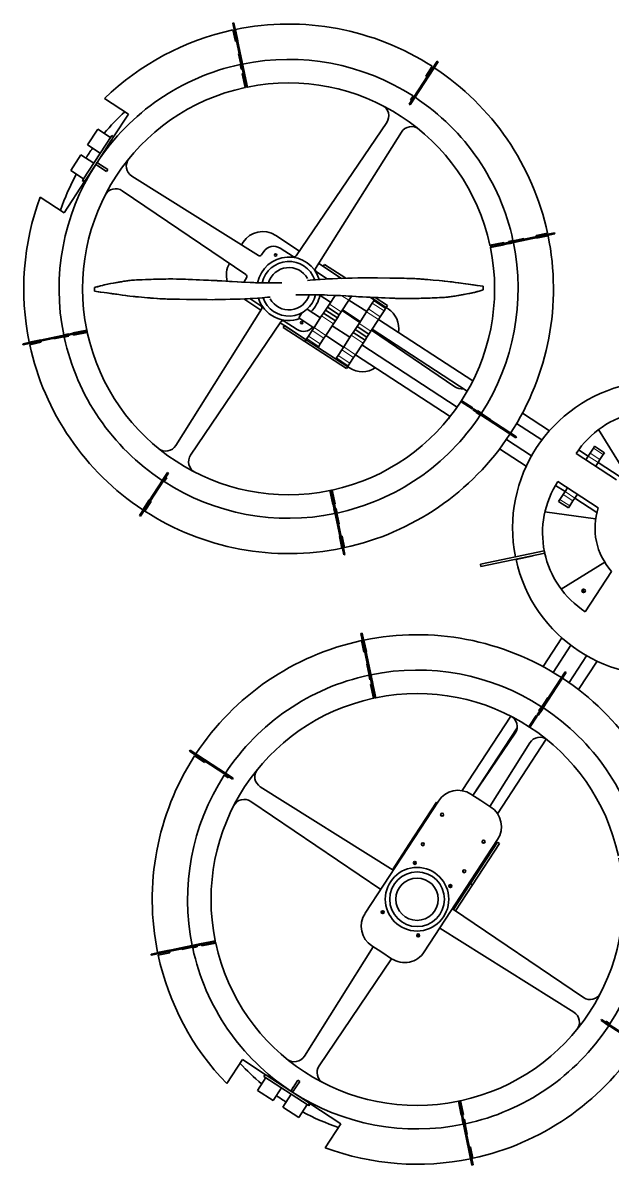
# Model space of a CAD drawing. Extents: x 174 to 1253, y 168 to 1727.
# Drawn here: x 174 to 674, y 182 to 1153 of the extents above; entities that cross this region are included whole.
import ezdxf

# ---------------------------------------------------------------- set-up
doc = ezdxf.new("R2010")
doc.units = 0

msp = doc.modelspace()

# ---------------------------------------------------------------- linework, layer by layer
at = {"color": 7, "lineweight": 35, "ltscale": 0.025}
for p, q in [((352.94, 1153.01), (351.97, 1152.8)), ((526.41, 1119.82), (525.57, 1120.37)), ((361.64, 1109.26), (360.66, 1109.06)), ((361.92, 1110.34), (360.94, 1110.14)), ((363.9, 1098.5), (362.92, 1098.29)), ((503.76, 1086.94), (502.93, 1087.49)), ((625.6, 973.69), (625.4, 974.67)), ((581.86, 965), (581.65, 965.98)), ((482.37, 911.05), (481.83, 910.21)), ((217.38, 889.04), (216.4, 888.83)), ((228.14, 891.3), (228.35, 890.33)), ((414.9, 884.62), (414.36, 883.79)), ((173.63, 880.35), (173.84, 879.37)), ((424.95, 878.07), (424.41, 877.23)), ((440.08, 868.2), (439.54, 867.36)), ((450.13, 861.64), (449.59, 860.8)), ((546.12, 831.03), (546.67, 831.86)), ((555.34, 825.02), (555.88, 825.85)), ((296.65, 770.74), (297.48, 770.19)), ((435.33, 755.55), (436.31, 755.75)), ((437.32, 743.7), (438.29, 743.91)), ((437.6, 744.78), (438.58, 744.99)), ((272.82, 734.22), (273.66, 733.68)), ((446.29, 701.04), (447.27, 701.24)), ((461.85, 634.21), (460.87, 634)), ((470.54, 590.46), (469.56, 590.25)), ((472.8, 579.7), (471.82, 579.49)), ((611.49, 564.5), (610.65, 565.05)), ((604.51, 554.73), (603.68, 555.27)), ((315.72, 535.01), (315.17, 534.18)), ((325.2, 370.52), (325.4, 369.54)), ((326.28, 370.24), (326.48, 369.26)), ((664.8, 305.25), (665.35, 306.08)), ((546.22, 224.9), (547.2, 225.1)), ((546.5, 225.98), (547.48, 226.18)), ((546.5, 225.98), (546.71, 225)), ((555.19, 182.23), (556.17, 182.44))]:
    msp.add_line(p, q, dxfattribs=at)
at = {"color": 7, "lineweight": 35}
for p, q in [((360.94, 1110.14), (351.97, 1152.8)), ((361.92, 1110.34), (352.94, 1153.01)), ((501.75, 1083.85), (525.57, 1120.37)), ((502.59, 1083.31), (526.41, 1119.82)), ((242.99, 1088.72), (263.41, 1075.4)), ((250.77, 1056.04), (263.41, 1075.4)), ((405.9, 954.93), (482.73, 1068.31)), ((422.37, 944.19), (495.19, 1060.18)), ((249.1, 1057.13), (224.52, 1019.46)), ((250.77, 1056.04), (236.63, 1034.36)), ((373.72, 955.26), (266.2, 1022.77)), ((226.02, 1018.1), (208.76, 991.65)), ((363.17, 939.09), (258.07, 1010.3)), ((188.35, 1004.97), (208.76, 991.65)), ((408.73, 959.1), (388.42, 972.35)), ((582.73, 965.7), (625.4, 974.67)), ((582.94, 964.72), (625.6, 973.69)), ((444.39, 935.83), (425.05, 948.45)), ((447.88, 935.94), (429.86, 947.7)), ((376.43, 909.76), (303.61, 793.77)), ((392.9, 899.02), (316.08, 785.64)), ((414.41, 883.75), (392.32, 898.16)), ((413.32, 882.08), (394.89, 894.1)), ((414.41, 883.75), (395.99, 895.77)), ((555.93, 848.73), (475.82, 901)), ((216.29, 889.32), (173.63, 880.35)), ((216.5, 888.34), (173.84, 879.37)), ((449.59, 860.8), (414.41, 883.75)), ((469.77, 891.74), (540.74, 843.65)), ((551.19, 839.89), (470.35, 892.63)), ((448.5, 859.13), (413.32, 882.08)), ((542.6, 826.39), (461.61, 879.23)), ((536.61, 818.35), (456.14, 870.85)), ((555.9, 824.05), (592.42, 800.23)), ((556.45, 824.89), (592.96, 801.07)), ((620.95, 806.31), (598.02, 821.27)), ((614.61, 798.51), (593.12, 812.53)), ((662.69, 807.29), (685.67, 770.35)), ((605.87, 785.11), (584.5, 799.05)), ((601.28, 776.16), (578.62, 790.94)), ((677.92, 764.53), (643.59, 786.93)), ((681.02, 767.12), (662.3, 779.34)), ((296.65, 770.74), (272.82, 734.22)), ((297.48, 770.19), (273.66, 733.68)), ((662.47, 740.85), (628.14, 763.24)), ((661.35, 736.97), (642.63, 749.19)), ((437.32, 743.7), (446.29, 701.04)), ((438.29, 743.91), (447.27, 701.24)), ((617.2, 737.56), (660.26, 731.42)), ((616.59, 704.31), (562.36, 693.02)), ((617, 702.35), (562.77, 691.06)), ((631.07, 671.63), (668.01, 694.6)), ((673.83, 686.86), (651.43, 652.53)), ((469.84, 591.34), (460.87, 634)), ((470.82, 591.54), (461.85, 634.21)), ((631.48, 630.39), (615.53, 605.95)), ((639.25, 624), (624.24, 600.99)), ((652.59, 615.18), (637.66, 592.28)), ((661.51, 610.54), (645.73, 586.36)), ((610.65, 565.05), (634.47, 601.56)), ((611.49, 564.5), (635.31, 601.02)), ((588.09, 563.89), (546.73, 500.5)), ((593.56, 553.98), (556.02, 496.43)), ((556.03, 496.42), (591.89, 549.34)), ((618.27, 544.27), (576.88, 480.83)), ((351.69, 510.35), (315.17, 534.18)), ((352.23, 511.19), (315.72, 535.01)), ((570.37, 487.07), (604.35, 541.21)), ((488.29, 432.89), (375.36, 503.79)), ((477.62, 416.53), (367.23, 491.33)), ((526.66, 491.7), (464.38, 396.24)), ((502.03, 455.49), (524.98, 490.67)), ((576.91, 458.92), (514.63, 363.45)), ((553.95, 421.62), (576.9, 456.79)), ((502.03, 455.49), (487.57, 433.34)), ((555.63, 420.52), (578.58, 455.7)), ((553.95, 421.62), (539.51, 399.48)), ((555.63, 420.52), (541.16, 398.36)), ((538.56, 400.12), (649.9, 324.68)), ((527.86, 383.73), (641.77, 312.21)), ((325.2, 370.52), (282.53, 361.55)), ((325.4, 369.54), (282.74, 360.57)), ((471.22, 367.9), (412.77, 274.8)), ((486.9, 357.67), (425.24, 266.67)), ((664.8, 305.25), (701.32, 281.42)), ((665.35, 306.08), (701.86, 282.26)), ((346.82, 251.59), (360.14, 272.01)), ((379.5, 259.37), (360.14, 272.01)), ((378.41, 257.7), (416.08, 233.12)), ((379.5, 259.37), (401.18, 245.23)), ((417.44, 234.62), (443.89, 217.37)), ((546.22, 224.9), (555.19, 182.23)), ((547.2, 225.1), (556.17, 182.44)), ((430.57, 196.95), (443.89, 217.37))]:
    msp.add_line(p, q, dxfattribs=at)
at = {"color": 7, "lineweight": 35, "ltscale": 0.250001}
for p, q in [((352.11, 1146.95), (354.17, 1137.16)), ((179.02, 881.64), (188.8, 883.7)), ((659.39, 793.17), (667.76, 787.71)), ((277.3, 737.99), (282.76, 746.37)), ((444.74, 706.59), (442.68, 716.38)), ((461.27, 627.98), (463.33, 618.19))]:
    msp.add_line(p, q, dxfattribs=at)
at = {"color": 7, "lineweight": 35, "ltscale": 0.249976}
msp.add_line((354.25, 1147.4), (356.3, 1137.61), dxfattribs=at)
at = {"color": 7, "lineweight": 35, "ltscale": 0.026618}
msp.add_line((354.17, 1137.16), (355.21, 1137.38), dxfattribs=at)
at = {"color": 7, "lineweight": 35, "ltscale": 0.002995}
for p, q in [((356.19, 1137.59), (356.3, 1137.61)), ((297.95, 364.79), (297.93, 364.91))]:
    msp.add_line(p, q, dxfattribs=at)
at = {"color": 7, "lineweight": 35, "ltscale": 0.012499}
for p, q in [((357.44, 1126.77), (356.95, 1126.67)), ((599.37, 969.2), (599.27, 969.69)), ((441.79, 727.27), (442.28, 727.37)), ((550.69, 208.47), (551.18, 208.57))]:
    msp.add_line(p, q, dxfattribs=at)
at = {"color": 7, "lineweight": 35, "ltscale": 0.328968}
msp.add_line((359.66, 1113.79), (356.95, 1126.67), dxfattribs=at)
at = {"color": 7, "lineweight": 35, "ltscale": 0.099999}
for p, q in [((358.28, 1117.59), (359.11, 1113.68)), ((235.54, 1032.69), (238.89, 1030.5)), ((590.02, 968.09), (586.1, 967.27))]:
    msp.add_line(p, q, dxfattribs=at)
at = {"color": 7, "lineweight": 35, "ltscale": 0.026617}
for p, q in [((360.15, 1113.9), (359.11, 1113.68)), ((298.38, 362.77), (298.16, 363.81)), ((321.64, 368.75), (321.86, 367.71))]:
    msp.add_line(p, q, dxfattribs=at)
at = {"color": 7, "lineweight": 35, "ltscale": 0.050001}
msp.add_line((359.93, 1109.76), (361.89, 1110.18), dxfattribs=at)
at = {"color": 7, "lineweight": 35, "ltscale": 0.3}
for p, q in [((362.4, 1098.02), (359.93, 1109.76)), ((364.36, 1098.43), (361.89, 1110.18)), ((570.44, 963.98), (582.19, 966.45)), ((570.86, 962.02), (582.6, 964.49)), ((227.95, 891.93), (216.2, 889.46)), ((228.36, 889.98), (216.61, 887.51)), ((465.98, 885.93), (455.93, 892.48)), ((434.44, 755.52), (436.91, 743.78)), ((436.4, 755.93), (438.87, 744.19)), ((471.56, 579.05), (469.09, 590.79)), ((473.52, 579.46), (471.05, 591.2)), ((509.25, 465.01), (502.69, 454.96)), ((337.11, 372.96), (325.37, 370.49)), ((337.52, 371), (325.78, 368.53)), ((543.61, 236.55), (546.08, 224.8)), ((545.56, 236.96), (548.03, 225.22))]:
    msp.add_line(p, q, dxfattribs=at)
at = {"color": 7, "lineweight": 35, "ltscale": 0.003967}
for p, q in [((360.12, 1114.05), (360.15, 1113.9)), ((438.14, 739.79), (438.11, 739.94)), ((321.49, 368.72), (321.64, 368.75))]:
    msp.add_line(p, q, dxfattribs=at)
at = {"color": 7, "lineweight": 35, "ltscale": 0.299947}
msp.add_line((362.89, 1098.13), (360.42, 1109.87), dxfattribs=at)
at = {"color": 7, "lineweight": 35, "ltscale": 0.021025}
for p, q in [((360.66, 1109.06), (360.48, 1109.88)), ((438.58, 744.99), (438.75, 744.16))]:
    msp.add_line(p, q, dxfattribs=at)
at = {"color": 7, "lineweight": 35, "ltscale": 0.274999}
for p, q in [((362.92, 1098.29), (360.66, 1109.06)), ((363.9, 1098.5), (361.64, 1109.26)), ((571.09, 962.74), (581.86, 965)), ((435.33, 755.55), (437.6, 744.78)), ((472.8, 579.7), (470.54, 590.46))]:
    msp.add_line(p, q, dxfattribs=at)
at = {"color": 7, "lineweight": 35, "ltscale": 0.021028}
msp.add_line((361.64, 1109.26), (361.46, 1110.09), dxfattribs=at)
at = {"color": 7, "lineweight": 35, "ltscale": 0.249978}
for p, q in [((521.35, 1116.06), (515.89, 1107.69)), ((319.48, 529.95), (327.85, 524.49)), ((288.14, 362.85), (297.93, 364.91))]:
    msp.add_line(p, q, dxfattribs=at)
at = {"color": 7, "lineweight": 35, "ltscale": 0.029612}
msp.add_line((516.88, 1107.04), (515.89, 1107.69), dxfattribs=at)
at = {"color": 7, "lineweight": 35, "ltscale": 0.00392}
for p, q in [((363.84, 1098.48), (363.87, 1098.33)), ((435.94, 755.67), (435.91, 755.83))]:
    msp.add_line(p, q, dxfattribs=at)
at = {"color": 7, "lineweight": 35, "ltscale": 0.100001}
for p, q in [((505.11, 1090.84), (502.93, 1087.49)), ((590.43, 966.14), (586.51, 965.31)), ((292.01, 764.21), (294.2, 767.56)), ((293.69, 763.12), (295.87, 766.47)), ((438.56, 735.95), (437.74, 739.86)), ((440.52, 736.36), (439.69, 740.27)), ((467.45, 598.62), (468.27, 594.7)), ((469.4, 599.03), (470.23, 595.12)), ((547.72, 216.98), (546.9, 220.89)), ((549.68, 217.39), (548.86, 221.3))]:
    msp.add_line(p, q, dxfattribs=at)
at = {"color": 7, "lineweight": 35, "ltscale": 0.025001}
for p, q in [((502.59, 1083.31), (501.75, 1083.85)), ((582.94, 964.72), (582.73, 965.7)), ((216.29, 889.32), (216.5, 888.34)), ((217.38, 889.04), (217.58, 888.06)), ((555.9, 824.05), (556.45, 824.89)), ((635.31, 601.02), (634.47, 601.56)), ((470.82, 591.54), (469.84, 591.34)), ((348.6, 512.37), (348.05, 511.53)), ((337.04, 372.5), (337.25, 371.52)), ((282.53, 361.55), (282.74, 360.57)), ((544.24, 236.74), (545.21, 236.95))]:
    msp.add_line(p, q, dxfattribs=at)
at = {"color": 7, "lineweight": 35, "ltscale": 0.007867}
msp.add_line((503.94, 1087.2), (503.76, 1086.94), dxfattribs=at)
at = {"color": 7, "lineweight": 35, "ltscale": 0.399891}
msp.add_line((237.21, 1062.7), (228.47, 1049.31), dxfattribs=at)
at = {"color": 7, "lineweight": 35, "ltscale": 0.325}
for p, q in [((248.1, 1055.6), (237.21, 1062.7)), ((239.36, 1042.2), (228.47, 1049.3)), ((233.9, 1033.84), (223.01, 1040.94)), ((225.16, 1020.44), (214.27, 1027.54)), ((379.94, 256.7), (372.84, 245.81)), ((393.34, 247.96), (386.24, 237.07)), ((401.7, 242.5), (394.6, 231.61))]:
    msp.add_line(p, q, dxfattribs=at)
at = {"color": 7, "lineweight": 35, "ltscale": 0.000109611}
msp.add_line((228.47, 1049.31), (228.47, 1049.3), dxfattribs=at)
at = {"color": 7, "lineweight": 35, "ltscale": 0.049999}
for p, q in [((250.77, 1056.04), (249.1, 1057.13)), ((394.89, 894.1), (395.99, 895.77)), ((413.32, 882.08), (414.41, 883.75)), ((666.67, 786.04), (667.76, 787.71)), ((553.95, 421.62), (555.63, 420.52))]:
    msp.add_line(p, q, dxfattribs=at)
at = {"color": 7, "lineweight": 35, "ltscale": 0.399888}
msp.add_line((223.01, 1040.94), (214.27, 1027.54), dxfattribs=at)
at = {"color": 7, "lineweight": 35, "ltscale": 0.427393}
msp.add_line((235.54, 1032.69), (226.2, 1018.37), dxfattribs=at)
at = {"color": 7, "lineweight": 35, "ltscale": 0.05}
for p, q in [((236.62, 1034.37), (235.52, 1032.7)), ((226.2, 1018.37), (224.52, 1019.46)), ((245.84, 1028.35), (244.75, 1026.68)), ((225.83, 1017.81), (224.16, 1018.91)), ((582.19, 966.45), (582.6, 964.49)), ((428.77, 946.02), (429.86, 947.7)), ((482.37, 911.05), (483.47, 912.73)), ((448.5, 859.13), (449.59, 860.8)), ((658.3, 791.5), (659.39, 793.17)), ((629.88, 747.95), (628.79, 746.27)), ((436.91, 743.78), (438.87, 744.19)), ((638.26, 742.48), (637.16, 740.81)), ((617, 702.35), (616.59, 704.31)), ((562.77, 691.06), (562.36, 693.02)), ((469.09, 590.79), (471.05, 591.2)), ((576.9, 456.79), (578.58, 455.7)), ((325.78, 368.53), (325.37, 370.49)), ((379.5, 259.37), (378.41, 257.7)), ((407.19, 254.45), (408.86, 253.35)), ((401.17, 245.22), (402.84, 244.13)), ((417.17, 234.8), (416.08, 233.12)), ((417.73, 234.44), (416.63, 232.76))]:
    msp.add_line(p, q, dxfattribs=at)
at = {"color": 7, "lineweight": 35, "ltscale": 0.275461}
for p, q in [((235.52, 1032.7), (244.75, 1026.68)), ((236.62, 1034.37), (245.84, 1028.35)), ((402.84, 244.13), (408.86, 253.35))]:
    msp.add_line(p, q, dxfattribs=at)
at = {"color": 7, "lineweight": 35, "ltscale": 0.06051}
msp.add_line((236.63, 1034.36), (238.66, 1033.04), dxfattribs=at)
at = {"color": 7, "lineweight": 35, "ltscale": 0.000112173}
msp.add_line((214.27, 1027.54), (214.27, 1027.54), dxfattribs=at)
at = {"color": 7, "lineweight": 35, "ltscale": 0.016654}
for p, q in [((224.16, 1018.91), (224.52, 1019.46)), ((225.83, 1017.81), (226.2, 1018.37)), ((416.63, 232.76), (416.08, 233.12)), ((417.73, 234.44), (417.17, 234.8))]:
    msp.add_line(p, q, dxfattribs=at)
at = {"color": 7, "lineweight": 35, "ltscale": 0.249999}
for p, q in [((619.37, 974.27), (609.59, 972.21)), ((628.79, 746.27), (637.16, 740.81)), ((486.95, 357.63), (478.58, 363.1)), ((553.9, 187.62), (551.84, 197.4))]:
    msp.add_line(p, q, dxfattribs=at)
at = {"color": 7, "lineweight": 35, "ltscale": 0.021097}
for p, q in [((609.59, 972.21), (609.76, 971.38)), ((586.28, 966.44), (586.1, 967.27)), ((212.7, 886.68), (212.53, 887.51)), ((216.44, 888.33), (216.61, 887.51)), ((469.1, 594.88), (468.27, 594.7)), ((548.86, 221.3), (548.03, 221.13))]:
    msp.add_line(p, q, dxfattribs=at)
at = {"color": 7, "lineweight": 35, "ltscale": 0.249977}
for p, q in [((619.82, 972.13), (610.04, 970.07)), ((179.47, 879.5), (189.25, 881.56)), ((275.47, 739.19), (280.93, 747.56)), ((446.87, 707.04), (444.82, 716.83)), ((556.04, 188.07), (553.98, 197.85))]:
    msp.add_line(p, q, dxfattribs=at)
at = {"color": 7, "lineweight": 35, "ltscale": 0.065999}
msp.add_line((360.74, 966.52), (359.3, 964.31), dxfattribs=at)
at = {"color": 7, "lineweight": 35, "ltscale": 0.329216}
for p, q in [((403.15, 954.38), (392.12, 961.57)), ((395.65, 899.57), (406.68, 892.38))]:
    msp.add_line(p, q, dxfattribs=at)
at = {"color": 7, "lineweight": 35, "ltscale": 0.009387}
for p, q in [((570.55, 963.49), (570.92, 963.57)), ((472.05, 579.15), (471.97, 579.52))]:
    msp.add_line(p, q, dxfattribs=at)
at = {"color": 7, "lineweight": 35, "ltscale": 0.299893}
msp.add_line((570.76, 962.51), (582.5, 964.98), dxfattribs=at)
at = {"color": 7, "lineweight": 35, "ltscale": 0.275001}
for p, q in [((570.89, 963.72), (581.65, 965.98)), ((471.82, 579.49), (469.56, 590.25)), ((337.04, 372.5), (326.28, 370.24)), ((544.24, 236.74), (546.5, 225.98))]:
    msp.add_line(p, q, dxfattribs=at)
at = {"color": 7, "lineweight": 35, "ltscale": 0.024998}
msp.add_line((571.09, 962.74), (570.89, 963.72), dxfattribs=at)
at = {"color": 7, "lineweight": 35, "ltscale": 0.015507}
for p, q in [((581.65, 965.98), (582.26, 966.11)), ((581.86, 965), (582.46, 965.13)), ((469.56, 590.25), (469.43, 590.86)), ((470.54, 590.46), (470.41, 591.07))]:
    msp.add_line(p, q, dxfattribs=at)
at = {"color": 7, "lineweight": 35, "ltscale": 0.334487}
msp.add_line((586.17, 966.93), (599.27, 969.69), dxfattribs=at)
at = {"color": 7, "lineweight": 35, "ltscale": 0.009485}
msp.add_line((586.85, 965.54), (586.48, 965.47), dxfattribs=at)
at = {"color": 7, "lineweight": 35, "ltscale": 0.003903}
for p, q in [((586.51, 965.31), (586.48, 965.47)), ((188.8, 883.7), (188.83, 883.55)), ((212.32, 888.49), (212.29, 888.64)), ((216.2, 889.46), (216.23, 889.31)), ((546.08, 224.8), (546.23, 224.84)), ((547.05, 220.92), (546.9, 220.89))]:
    msp.add_line(p, q, dxfattribs=at)
at = {"color": 7, "lineweight": 35, "ltscale": 0.008515}
msp.add_line((609.97, 970.41), (610.04, 970.07), dxfattribs=at)
at = {"color": 7, "lineweight": 35, "ltscale": 0.08358}
for p, q in [((376.46, 955.86), (378.28, 958.66)), ((363.72, 936.34), (361.89, 933.54))]:
    msp.add_line(p, q, dxfattribs=at)
at = {"color": 7, "lineweight": 35, "ltscale": 0.278058}
msp.add_line((422.97, 941.45), (432.29, 935.37), dxfattribs=at)
at = {"color": 7, "lineweight": 35, "ltscale": 0.077678}
msp.add_line((234.52, 928.05), (234.52, 924.94), dxfattribs=at)
msp.add_line((234.52, 928.05), (234.52, 924.94), dxfattribs=at)
at = {"color": 7, "lineweight": 35, "ltscale": 0.077676}
msp.add_line((564.72, 925.99), (564.72, 929.1), dxfattribs=at)
msp.add_line((564.72, 925.99), (564.72, 929.1), dxfattribs=at)
at = {"color": 7, "lineweight": 35, "ltscale": 0.436063}
msp.add_line((375.88, 908.89), (361.27, 918.42), dxfattribs=at)
at = {"color": 7, "lineweight": 35, "ltscale": 0.280925}
msp.add_line((375.83, 912.5), (366.42, 918.64), dxfattribs=at)
at = {"color": 7, "lineweight": 35, "ltscale": 0.287989}
msp.add_line((435.12, 915.61), (425.47, 921.91), dxfattribs=at)
at = {"color": 7, "lineweight": 35, "ltscale": 0.07444}
for p, q in [((434.03, 913.94), (432.4, 911.44)), ((444.08, 907.38), (442.45, 904.89)), ((439.15, 899.82), (437.52, 897.33)), ((459.21, 897.51), (457.58, 895.01)), ((454.28, 889.95), (452.65, 887.46)), ((464.33, 883.39), (462.7, 880.9))]:
    msp.add_line(p, q, dxfattribs=at)
at = {"color": 7, "lineweight": 35, "ltscale": 0.22231}
msp.add_line((434.03, 913.94), (438.89, 921.39), dxfattribs=at)
at = {"color": 7, "lineweight": 13, "ltscale": 0.3}
for p, q in [((444.08, 907.38), (434.03, 913.94)), ((480.51, 908.19), (470.46, 914.75)), ((426.27, 880.09), (416.22, 886.64)), ((462.7, 880.9), (452.65, 887.46)), ((456.25, 871.01), (446.2, 877.56)), ((450.13, 861.64), (440.08, 868.2)), ((451.45, 863.66), (441.4, 870.22))]:
    msp.add_line(p, q, dxfattribs=at)
at = {"color": 7, "lineweight": 35, "ltscale": 0.295317}
for p, q in [((444.08, 907.38), (450.53, 917.27)), ((459.21, 897.51), (465.66, 907.4)), ((469.26, 890.95), (475.71, 900.84)), ((452.65, 887.46), (446.2, 877.56))]:
    msp.add_line(p, q, dxfattribs=at)
at = {"color": 7, "lineweight": 13, "ltscale": 0.175735}
msp.add_line((450.53, 917.27), (444.64, 921.11), dxfattribs=at)
at = {"color": 7, "lineweight": 13, "ltscale": 0.048022}
msp.add_line((452.13, 919.72), (450.52, 920.77), dxfattribs=at)
at = {"color": 7, "lineweight": 35, "ltscale": 0.073125}
for p, q in [((452.13, 919.72), (450.53, 917.27)), ((467.26, 909.85), (465.66, 907.4)), ((477.31, 903.29), (475.71, 900.84)), ((446.2, 877.56), (444.6, 875.12))]:
    msp.add_line(p, q, dxfattribs=at)
at = {"color": 7, "lineweight": 35, "ltscale": 0.451678}
for p, q in [((465.77, 907.56), (450.63, 917.43)), ((460.3, 899.18), (445.17, 909.06)), ((451.56, 885.78), (436.43, 895.66)), ((446.09, 877.41), (430.96, 887.28))]:
    msp.add_line(p, q, dxfattribs=at)
at = {"color": 7, "lineweight": 35, "ltscale": 0.027086}
msp.add_line((452.72, 920.63), (452.13, 919.72), dxfattribs=at)
at = {"color": 7, "lineweight": 35, "ltscale": 0.146248}
for p, q in [((470.46, 914.75), (467.26, 909.85)), ((444.6, 875.12), (441.4, 870.22))]:
    msp.add_line(p, q, dxfattribs=at)
at = {"color": 7, "lineweight": 35, "ltscale": 0.096023}
msp.add_line((472.32, 917.61), (469.11, 919.71), dxfattribs=at)
at = {"color": 7, "lineweight": 35, "ltscale": 0.396028}
msp.add_line((482.37, 911.05), (469.11, 919.71), dxfattribs=at)
at = {"color": 7, "lineweight": 35, "ltscale": 0.060307}
msp.add_line((471.78, 916.77), (470.46, 914.75), dxfattribs=at)
at = {"color": 7, "lineweight": 35, "ltscale": 0.024999}
for p, q in [((472.32, 917.61), (471.78, 916.77)), ((592.42, 800.23), (592.96, 801.07)), ((610.52, 563.94), (609.69, 564.49)), ((352.23, 511.19), (351.69, 510.35))]:
    msp.add_line(p, q, dxfattribs=at)
at = {"color": 7, "lineweight": 13, "ltscale": 0.300001}
for p, q in [((481.83, 910.21), (471.78, 916.77)), ((424.95, 878.07), (414.9, 884.62)), ((454.65, 868.56), (444.6, 875.12))]:
    msp.add_line(p, q, dxfattribs=at)
at = {"color": 7, "lineweight": 35, "ltscale": 0.299999}
for p, q in [((482.37, 911.05), (472.32, 917.61)), ((442.45, 904.89), (432.4, 911.44)), ((464.33, 883.39), (454.28, 889.95)), ((525.68, 490.19), (519.12, 480.14))]:
    msp.add_line(p, q, dxfattribs=at)
at = {"color": 7, "lineweight": 35, "ltscale": 0.312286}
msp.add_line((483.47, 912.73), (473, 919.55), dxfattribs=at)
at = {"color": 7, "lineweight": 35, "ltscale": 0.133006}
msp.add_line((410.92, 906.71), (408.02, 902.25), dxfattribs=at)
at = {"color": 7, "lineweight": 35, "ltscale": 0.338709}
msp.add_line((426.38, 902.21), (415.03, 909.62), dxfattribs=at)
at = {"color": 7, "lineweight": 35, "ltscale": 0.295318}
for p, q in [((427.47, 903.89), (421.02, 893.99)), ((437.52, 897.33), (431.07, 887.44))]:
    msp.add_line(p, q, dxfattribs=at)
at = {"color": 7, "lineweight": 35, "ltscale": 0.074441}
for p, q in [((429.1, 906.38), (427.47, 903.89)), ((469.26, 890.95), (467.63, 888.46))]:
    msp.add_line(p, q, dxfattribs=at)
at = {"color": 7, "lineweight": 13, "ltscale": 0.299999}
for p, q in [((437.52, 897.33), (427.47, 903.89)), ((475.71, 900.84), (465.66, 907.4)), ((477.31, 903.29), (467.26, 909.85)), ((431.07, 887.44), (421.02, 893.99)), ((469.26, 890.95), (459.21, 897.51)), ((429.47, 884.99), (419.42, 891.54))]:
    msp.add_line(p, q, dxfattribs=at)
at = {"color": 7, "lineweight": 35, "ltscale": 0.075564}
for p, q in [((430.75, 908.91), (429.1, 906.38)), ((442.45, 904.89), (440.8, 902.36)), ((440.8, 902.36), (439.15, 899.82)), ((457.58, 895.01), (455.93, 892.48)), ((455.93, 892.48), (454.28, 889.95)), ((465.98, 885.93), (464.33, 883.39))]:
    msp.add_line(p, q, dxfattribs=at)
at = {"color": 7, "lineweight": 35, "ltscale": 0.300001}
for p, q in [((439.15, 899.82), (429.1, 906.38)), ((440.8, 902.36), (430.75, 908.91)), ((467.63, 888.46), (457.58, 895.01))]:
    msp.add_line(p, q, dxfattribs=at)
at = {"color": 7, "lineweight": 35, "ltscale": 0.075563}
msp.add_line((432.4, 911.44), (430.75, 908.91), dxfattribs=at)
at = {"color": 7, "lineweight": 35, "ltscale": 0.451747}
msp.add_line((444.88, 908.61), (459.84, 898.47), dxfattribs=at)
at = {"color": 7, "lineweight": 35, "ltscale": 0.146249}
for p, q in [((480.51, 908.19), (477.31, 903.29)), ((419.42, 891.54), (416.22, 886.64)), ((454.65, 868.56), (451.45, 863.66))]:
    msp.add_line(p, q, dxfattribs=at)
at = {"color": 7, "lineweight": 35, "ltscale": 0.060306}
for p, q in [((481.83, 910.21), (480.51, 908.19)), ((414.9, 884.62), (416.22, 886.64)), ((440.08, 868.2), (441.4, 870.22)), ((450.13, 861.64), (451.45, 863.66))]:
    msp.add_line(p, q, dxfattribs=at)
at = {"color": 7, "lineweight": 35, "ltscale": 0.045207}
msp.add_line((483.89, 910.06), (482.37, 911.05), dxfattribs=at)
at = {"color": 7, "lineweight": 35, "ltscale": 0.38495}
msp.add_line((420.91, 893.84), (408.02, 902.25), dxfattribs=at)
at = {"color": 7, "lineweight": 35, "ltscale": 0.073124}
for p, q in [((421.02, 893.99), (419.42, 891.54)), ((431.07, 887.44), (429.47, 884.99)), ((456.25, 871.01), (454.65, 868.56))]:
    msp.add_line(p, q, dxfattribs=at)
at = {"color": 7, "lineweight": 35, "ltscale": 0.012501}
for p, q in [((199.86, 884.85), (199.97, 884.36)), ((466.34, 607.97), (465.85, 607.87))]:
    msp.add_line(p, q, dxfattribs=at)
at = {"color": 7, "lineweight": 35, "ltscale": 0.323449}
msp.add_line((212.63, 887.02), (199.97, 884.36), dxfattribs=at)
at = {"color": 7, "lineweight": 35, "ltscale": 0.1}
for p, q in [((208.37, 887.82), (212.29, 888.64)), ((208.78, 885.86), (212.7, 886.68)), ((562.17, 819.59), (558.82, 821.78)), ((563.26, 821.26), (559.91, 823.45)), ((614.28, 571.86), (612.09, 568.51)), ((615.95, 570.77), (613.76, 567.42)), ((344.7, 513.71), (348.05, 511.53)), ((317.95, 366.89), (321.86, 367.71)), ((671.33, 300.62), (667.98, 302.8)), ((672.42, 302.29), (669.07, 304.48)), ((401.18, 245.24), (403.36, 248.59))]:
    msp.add_line(p, q, dxfattribs=at)
at = {"color": 7, "lineweight": 35, "ltscale": 0.001545}
for p, q in [((216.23, 889.31), (216.29, 889.32)), ((546.23, 224.84), (546.22, 224.9))]:
    msp.add_line(p, q, dxfattribs=at)
at = {"color": 7, "lineweight": 35, "ltscale": 0.298347}
msp.add_line((228.04, 891.44), (216.37, 888.99), dxfattribs=at)
at = {"color": 7, "lineweight": 35, "ltscale": 0.001544}
msp.add_line((216.44, 888.33), (216.5, 888.34), dxfattribs=at)
at = {"color": 7, "lineweight": 35, "ltscale": 0.026545}
msp.add_line((217.58, 888.06), (216.54, 887.84), dxfattribs=at)
at = {"color": 7, "lineweight": 35, "ltscale": 0.275}
for p, q in [((228.14, 891.3), (217.38, 889.04)), ((228.35, 890.33), (217.58, 888.06)), ((546.12, 831.03), (555.34, 825.02)), ((546.67, 831.86), (555.88, 825.85)), ((436.31, 755.75), (438.58, 744.99)), ((604.51, 554.73), (610.52, 563.94)), ((337.25, 371.52), (326.48, 369.26)), ((545.21, 236.95), (547.48, 226.18))]:
    msp.add_line(p, q, dxfattribs=at)
at = {"color": 7, "lineweight": 35, "ltscale": 0.001678}
msp.add_line((414.41, 883.75), (414.36, 883.79), dxfattribs=at)
at = {"color": 7, "lineweight": 35, "ltscale": 0.14625}
msp.add_line((429.47, 884.99), (426.27, 880.09), dxfattribs=at)
at = {"color": 7, "lineweight": 35, "ltscale": 0.075562}
msp.add_line((467.63, 888.46), (465.98, 885.93), dxfattribs=at)
at = {"color": 7, "lineweight": 35, "ltscale": 0.025711}
msp.add_line((189.04, 882.57), (189.25, 881.56), dxfattribs=at)
at = {"color": 7, "lineweight": 35, "ltscale": 0.060305}
msp.add_line((424.95, 878.07), (426.27, 880.09), dxfattribs=at)
at = {"color": 7, "lineweight": 35, "ltscale": 0.295319}
msp.add_line((462.7, 880.9), (456.25, 871.01), dxfattribs=at)
at = {"color": 7, "lineweight": 35, "ltscale": 0.036079}
msp.add_line((488.62, 880.71), (487.83, 879.5), dxfattribs=at)
at = {"color": 7, "lineweight": 35, "ltscale": 0.045206}
msp.add_line((451.1, 859.81), (449.59, 860.8), dxfattribs=at)
at = {"color": 7, "lineweight": 35, "ltscale": 0.007805}
for p, q in [((558.82, 821.78), (558.99, 822.04)), ((294.46, 767.39), (294.2, 767.56)), ((668.15, 303.06), (667.98, 302.8))]:
    msp.add_line(p, q, dxfattribs=at)
at = {"color": 7, "lineweight": 35, "ltscale": 0.007869}
for p, q in [((559.25, 821.86), (558.99, 822.04)), ((612.84, 568.4), (612.67, 568.14)), ((348.34, 512.54), (348.6, 512.37))]:
    msp.add_line(p, q, dxfattribs=at)
at = {"color": 7, "lineweight": 35, "ltscale": 0.017196}
for p, q in [((559.53, 822.87), (559.91, 823.45)), ((669.07, 304.48), (668.7, 303.9))]:
    msp.add_line(p, q, dxfattribs=at)
at = {"color": 7, "lineweight": 35, "ltscale": 0.33287}
msp.add_line((559.81, 823.29), (570.96, 816.02), dxfattribs=at)
at = {"color": 7, "lineweight": 35, "ltscale": 0.0125}
for p, q in [((570.69, 815.6), (570.96, 816.02)), ((619.94, 579.29), (619.52, 579.56)), ((308.77, 366.04), (308.87, 365.55))]:
    msp.add_line(p, q, dxfattribs=at)
at = {"color": 7, "lineweight": 35, "ltscale": 0.243101}
msp.add_line((653.92, 784.8), (645.78, 790.11), dxfattribs=at)
at = {"color": 7, "lineweight": 35, "ltscale": 0.075}
for p, q in [((653.92, 784.8), (655.56, 787.31)), ((632.61, 752.14), (634.25, 754.65)), ((640.99, 746.67), (642.63, 749.19))]:
    msp.add_line(p, q, dxfattribs=at)
at = {"color": 7, "lineweight": 35, "ltscale": 0.124999}
for p, q in [((655.56, 787.31), (658.3, 791.5)), ((629.88, 747.95), (632.61, 752.14)), ((638.26, 742.48), (640.99, 746.67))]:
    msp.add_line(p, q, dxfattribs=at)
at = {"color": 7, "lineweight": 13, "ltscale": 0.25}
for p, q in [((655.56, 787.31), (663.94, 781.85)), ((658.3, 791.5), (666.67, 786.04))]:
    msp.add_line(p, q, dxfattribs=at)
at = {"color": 7, "lineweight": 35, "ltscale": 0.096444}
for p, q in [((651.82, 781.57), (653.92, 784.8)), ((660.19, 776.1), (662.3, 779.34))]:
    msp.add_line(p, q, dxfattribs=at)
at = {"color": 7, "lineweight": 13, "ltscale": 0.249999}
for p, q in [((653.92, 784.8), (662.3, 779.34)), ((629.88, 747.95), (638.26, 742.48)), ((632.61, 752.14), (640.99, 746.67))]:
    msp.add_line(p, q, dxfattribs=at)
at = {"color": 7, "lineweight": 35, "ltscale": 0.074999}
msp.add_line((662.3, 779.34), (663.94, 781.85), dxfattribs=at)
at = {"color": 7, "lineweight": 35, "ltscale": 0.125002}
msp.add_line((663.94, 781.85), (666.67, 786.04), dxfattribs=at)
at = {"color": 7, "lineweight": 35, "ltscale": 0.017195}
for p, q in [((295.87, 766.47), (295.3, 766.84)), ((282.76, 746.37), (282.18, 746.74)), ((612.67, 568.14), (612.09, 568.51))]:
    msp.add_line(p, q, dxfattribs=at)
at = {"color": 7, "lineweight": 35, "ltscale": 0.243103}
msp.add_line((634.25, 754.65), (626.11, 759.96), dxfattribs=at)
at = {"color": 7, "lineweight": 35, "ltscale": 0.096449}
msp.add_line((636.36, 757.88), (634.25, 754.65), dxfattribs=at)
at = {"color": 7, "lineweight": 35, "ltscale": 0.012417}
msp.add_line((281.35, 747.29), (280.93, 747.56), dxfattribs=at)
at = {"color": 7, "lineweight": 35, "ltscale": 0.299946}
for p, q in [((434.93, 755.62), (437.4, 743.88)), ((337.41, 371.49), (325.67, 369.02))]:
    msp.add_line(p, q, dxfattribs=at)
at = {"color": 7, "lineweight": 13, "ltscale": 0.250001}
msp.add_line((634.25, 754.65), (642.63, 749.19), dxfattribs=at)
at = {"color": 7, "lineweight": 35, "ltscale": 0.09645}
msp.add_line((644.74, 752.42), (642.63, 749.19), dxfattribs=at)
at = {"color": 7, "lineweight": 35, "ltscale": 0.021027}
msp.add_line((437.6, 744.78), (437.77, 743.96), dxfattribs=at)
at = {"color": 7, "lineweight": 35, "ltscale": 0.009422}
for p, q in [((438.11, 739.94), (437.74, 739.86)), ((442.68, 716.38), (443.05, 716.45))]:
    msp.add_line(p, q, dxfattribs=at)
at = {"color": 7, "lineweight": 35, "ltscale": 0.015579}
msp.add_line((439.69, 740.27), (439.08, 740.15), dxfattribs=at)
at = {"color": 7, "lineweight": 35, "ltscale": 0.328965}
msp.add_line((439.57, 740.25), (442.28, 727.37), dxfattribs=at)
at = {"color": 7, "lineweight": 35, "ltscale": 0.020191}
msp.add_line((444.02, 716.66), (444.82, 716.83), dxfattribs=at)
at = {"color": 7, "lineweight": 35, "ltscale": 0.375}
msp.add_line((592.6, 696.94), (607.28, 700.03), dxfattribs=at)
at = {"color": 7, "lineweight": 35, "ltscale": 0.007335}
msp.add_line((607.28, 700.03), (607.22, 700.32), dxfattribs=at)
at = {"color": 7, "lineweight": 35, "ltscale": 0.249979}
msp.add_line((463.41, 628.43), (465.47, 618.64), dxfattribs=at)
at = {"color": 7, "lineweight": 35, "ltscale": 0.021098}
for p, q in [((463.33, 618.19), (464.16, 618.36)), ((547.21, 225.04), (548.03, 225.22))]:
    msp.add_line(p, q, dxfattribs=at)
at = {"color": 7, "lineweight": 35, "ltscale": 0.008513}
msp.add_line((465.13, 618.57), (465.47, 618.64), dxfattribs=at)
at = {"color": 7, "lineweight": 35, "ltscale": 0.334485}
msp.add_line((468.61, 594.78), (465.85, 607.87), dxfattribs=at)
at = {"color": 7, "lineweight": 35, "ltscale": 0.009486}
msp.add_line((469.02, 595.25), (469.1, 594.88), dxfattribs=at)
at = {"color": 7, "lineweight": 35, "ltscale": 0.003902}
msp.add_line((470.23, 595.12), (470.07, 595.08), dxfattribs=at)
at = {"color": 7, "lineweight": 35, "ltscale": 0.299894}
msp.add_line((473.03, 579.36), (470.56, 591.1), dxfattribs=at)
at = {"color": 7, "lineweight": 35, "ltscale": 0.332869}
msp.add_line((612.25, 568.41), (619.52, 579.56), dxfattribs=at)
at = {"color": 7, "lineweight": 35, "ltscale": 0.275002}
msp.add_line((603.68, 555.27), (609.69, 564.49), dxfattribs=at)
at = {"color": 7, "lineweight": 35, "ltscale": 0.007803}
msp.add_line((613.76, 567.42), (613.5, 567.59), dxfattribs=at)
at = {"color": 7, "lineweight": 35, "ltscale": 0.029613}
msp.add_line((328.5, 525.48), (327.85, 524.49), dxfattribs=at)
at = {"color": 7, "lineweight": 35, "ltscale": 0.25}
for p, q in [((554.34, 497.52), (562.72, 492.06)), ((571.09, 486.6), (562.72, 492.06)), ((288.59, 360.71), (298.38, 362.77)), ((470.2, 368.56), (478.58, 363.1))]:
    msp.add_line(p, q, dxfattribs=at)
at = {"color": 7, "lineweight": 35, "ltscale": 0.021232}
for p, q in [((524.98, 490.67), (525.69, 490.21)), ((502.03, 455.49), (502.74, 455.03))]:
    msp.add_line(p, q, dxfattribs=at)
at = {"color": 7, "lineweight": 35, "ltscale": 0.021026}
for p, q in [((326.28, 370.24), (325.45, 370.06)), ((326.48, 369.26), (325.66, 369.09))]:
    msp.add_line(p, q, dxfattribs=at)
at = {"color": 7, "lineweight": 35, "ltscale": 0.003919}
msp.add_line((337.06, 372.44), (337.21, 372.47), dxfattribs=at)
at = {"color": 7, "lineweight": 35, "ltscale": 0.328967}
msp.add_line((321.75, 368.26), (308.87, 365.55), dxfattribs=at)
at = {"color": 7, "lineweight": 35, "ltscale": 0.275462}
msp.add_line((401.17, 245.22), (407.19, 254.45), dxfattribs=at)
at = {"color": 7, "lineweight": 35, "ltscale": 0.39989}
msp.add_line((372.84, 245.81), (386.23, 237.07), dxfattribs=at)
at = {"color": 7, "lineweight": 35, "ltscale": 0.060511}
msp.add_line((402.85, 244.14), (404.17, 246.17), dxfattribs=at)
at = {"color": 7, "lineweight": 35, "ltscale": 0.427392}
msp.add_line((402.85, 244.14), (417.17, 234.8), dxfattribs=at)
at = {"color": 7, "lineweight": 35, "ltscale": 0.000111306}
for p, q in [((386.23, 237.07), (386.24, 237.07)), ((408, 222.87), (408, 222.87))]:
    msp.add_line(p, q, dxfattribs=at)
at = {"color": 7, "lineweight": 35, "ltscale": 0.325001}
msp.add_line((415.1, 233.76), (408, 222.87), dxfattribs=at)
at = {"color": 7, "lineweight": 35, "ltscale": 0.298348}
msp.add_line((544.1, 236.65), (546.55, 224.97), dxfattribs=at)
at = {"color": 7, "lineweight": 35, "ltscale": 0.399889}
msp.add_line((394.6, 231.61), (408, 222.87), dxfattribs=at)
at = {"color": 7, "lineweight": 35, "ltscale": 0.026544}
msp.add_line((547.48, 226.18), (547.7, 225.15), dxfattribs=at)
at = {"color": 7, "lineweight": 35, "ltscale": 0.323448}
msp.add_line((548.52, 221.23), (551.18, 208.57), dxfattribs=at)
at = {"color": 7, "lineweight": 35, "ltscale": 0.003905}
msp.add_line((551.84, 197.4), (551.99, 197.44), dxfattribs=at)
at = {"color": 7, "lineweight": 35, "ltscale": 0.025709}
msp.add_line((552.97, 197.64), (553.98, 197.85), dxfattribs=at)
at = {"color": 7, "lineweight": 35}
for points in [[(393.62, 932.06), (379.96, 932.06), (378.01, 932.06), (375.64, 932.08), (373.27, 932.13), (371.34, 932.18), (369.42, 932.26), (366.84, 932.37), (359.46, 932.7), (355.8, 932.87), (351.25, 933.11), (349.23, 933.24), (342.65, 933.66), (338.74, 933.91), (333.66, 934.17), (330.54, 934.31), (323.73, 934.59), (317.69, 934.84), (311.85, 935.07), (308.94, 935.16), (304.55, 935.27), (301.17, 935.32), (297.8, 935.33), (294.31, 935.3), (290.82, 935.24), (287.09, 935.14), (284.61, 935.06), (279.65, 934.88), (275.06, 934.7), (270.46, 934.49), (268.52, 934.39), (267.56, 934.33), (266.1, 934.22), (264.81, 934.1), (263.51, 933.96), (261.79, 933.73), (260.64, 933.56), (258.35, 933.18), (255.8, 932.73), (250.73, 931.83), (248.18, 931.38), (246.8, 931.13), (245.42, 930.85), (244.04, 930.56), (242.67, 930.25), (241.3, 929.92), (239.93, 929.57), (237.22, 928.83), (234.52, 928.05)], [(393.62, 932.06), (379.96, 932.06), (378.01, 932.06), (375.63, 932.08), (373.26, 932.13), (371.33, 932.18), (369.4, 932.26), (366.83, 932.37), (359.44, 932.7), (355.8, 932.87), (351.26, 933.11), (345.97, 933.45), (342.68, 933.66), (338.77, 933.9), (333.7, 934.17), (330.58, 934.31), (323.73, 934.59), (317.68, 934.84), (311.85, 935.07), (308.93, 935.16), (304.56, 935.27), (301.18, 935.32), (297.8, 935.33), (295.09, 935.31), (292.39, 935.27), (289.02, 935.19), (285.66, 935.09), (279.59, 934.87), (273.53, 934.63), (270.36, 934.49), (268.35, 934.38), (267.36, 934.32), (265.88, 934.2), (264.31, 934.05), (262.71, 933.86), (260.95, 933.61), (259.81, 933.43), (257.53, 933.04), (255.26, 932.63), (250.71, 931.83), (248.28, 931.4), (245.8, 930.93), (244.54, 930.67), (243.27, 930.39), (242.01, 930.09), (239.5, 929.46), (237, 928.77), (234.52, 928.05)], [(250.22, 931.74), (253.31, 932.3), (256.06, 932.8), (257.44, 933.04), (259.5, 933.38), (261.76, 933.7), (264.03, 933.98), (266.3, 934.21), (268.58, 934.4), (270.13, 934.5), (271.68, 934.58), (273.75, 934.67), (277.89, 934.81), (282.6, 934.99), (287.3, 935.15), (290.65, 935.24), (294, 935.3), (297.35, 935.33), (300.69, 935.33), (304.04, 935.29), (307.39, 935.22), (309.62, 935.15), (314.08, 934.99), (320.78, 934.72), (327.05, 934.46), (331.44, 934.28), (333.63, 934.18), (336.98, 934.01), (340.32, 933.81), (342.55, 933.67), (347.01, 933.38), (351.44, 933.1), (355.86, 932.87), (360.24, 932.67), (366.93, 932.38), (369.9, 932.25), (371.39, 932.2), (373.61, 932.14), (375.84, 932.11), (377.32, 932.1), (380.29, 932.09), (386.96, 932.1), (393.62, 932.12)], [(415.59, 934.07), (417.82, 934.3), (420.04, 934.5), (422.28, 934.68), (426.15, 934.98), (430.39, 935.26), (432.5, 935.38), (434.62, 935.49), (436.74, 935.58), (440.96, 935.72), (449.51, 935.99), (453.38, 936.11), (458.22, 936.23), (462.58, 936.29), (464.76, 936.3), (469.12, 936.28), (474.86, 936.23), (485.38, 936.09), (492.64, 935.98), (497.45, 935.89), (499.91, 935.84), (502.88, 935.76), (504.36, 935.71), (506.58, 935.62), (509.19, 935.47), (511.78, 935.3), (515.24, 935.03), (517.55, 934.84), (522.17, 934.43), (527.33, 933.98), (529.85, 933.76), (531.99, 933.56), (534.66, 933.27), (536.78, 933.01), (538.19, 932.83), (541, 932.43), (545.85, 931.73), (549.94, 931.17), (556.53, 930.27), (559.82, 929.81), (564.72, 929.1)], [(415.59, 934.07), (417.82, 934.3), (420.04, 934.5), (422.28, 934.68), (426.15, 934.98), (430.39, 935.26), (432.51, 935.38), (434.62, 935.49), (436.74, 935.58), (440.96, 935.72), (449.5, 935.99), (453.37, 936.11), (458.22, 936.23), (462.57, 936.29), (464.75, 936.3), (469.12, 936.28), (474.86, 936.23), (486.55, 936.08), (492.59, 935.98), (497.42, 935.9), (499.84, 935.84), (503.1, 935.76), (504.72, 935.7), (507.97, 935.54), (511.22, 935.34), (514.47, 935.09), (517.03, 934.88), (522.15, 934.43), (527.26, 933.99), (530.2, 933.73), (531.64, 933.6), (534.58, 933.28), (537.03, 932.98), (538.44, 932.79), (541.25, 932.4), (544.05, 931.99), (549.66, 931.21), (554.04, 930.62), (559.39, 929.87), (564.72, 929.1)], [(383.64, 919.97), (381.41, 919.75), (379.19, 919.54), (376.96, 919.36), (373.08, 919.06), (368.85, 918.78), (366.73, 918.66), (364.61, 918.55), (362.49, 918.46), (358.28, 918.32), (349.72, 918.05), (345.85, 917.93), (341.01, 917.81), (336.65, 917.76), (334.47, 917.75), (330.11, 917.76), (324.37, 917.82), (313.85, 917.95), (306.59, 918.06), (301.78, 918.15), (299.33, 918.2), (296.36, 918.28), (294.88, 918.33), (292.65, 918.43), (290.05, 918.57), (287.45, 918.74), (283.99, 919.01), (281.68, 919.21), (277.07, 919.61), (271.9, 920.06), (269.38, 920.28), (267.25, 920.48), (264.58, 920.77), (262.46, 921.03), (261.05, 921.22), (258.23, 921.61), (253.38, 922.31), (249.29, 922.87), (242.7, 923.77), (239.41, 924.24), (234.52, 924.94)], [(383.64, 919.97), (381.41, 919.75), (379.19, 919.54), (376.96, 919.36), (373.08, 919.06), (368.85, 918.78), (366.73, 918.66), (364.61, 918.55), (362.49, 918.46), (358.28, 918.32), (349.73, 918.05), (345.86, 917.93), (341.02, 917.81), (336.66, 917.76), (334.48, 917.75), (330.12, 917.76), (324.37, 917.82), (312.68, 917.97), (306.64, 918.06), (301.81, 918.15), (299.39, 918.2), (296.14, 918.29), (294.51, 918.35), (291.26, 918.5), (288.02, 918.7), (284.76, 918.95), (282.2, 919.16), (277.09, 919.61), (271.97, 920.05), (269.03, 920.31), (267.59, 920.45), (264.65, 920.76), (262.2, 921.06), (260.8, 921.25), (257.99, 921.65), (255.18, 922.05), (249.57, 922.84), (245.2, 923.43), (239.84, 924.18), (234.52, 924.94)], [(405.62, 921.98), (419.27, 921.98), (421.23, 921.98), (423.6, 921.96), (425.96, 921.92), (427.89, 921.86), (429.82, 921.79), (432.39, 921.67), (439.78, 921.34), (443.43, 921.18), (447.99, 920.93), (450, 920.81), (456.58, 920.38), (460.5, 920.14), (465.57, 919.87), (468.69, 919.73), (475.5, 919.46), (481.54, 919.21), (487.38, 918.98), (490.3, 918.88), (494.68, 918.77), (498.06, 918.73), (501.44, 918.72), (504.93, 918.74), (508.42, 918.8), (512.14, 918.9), (514.62, 918.99), (519.58, 919.17), (524.18, 919.35), (528.77, 919.55), (530.71, 919.65), (531.67, 919.71), (533.13, 919.82), (534.43, 919.94), (535.72, 920.09), (537.45, 920.31), (538.59, 920.48), (540.88, 920.86), (543.43, 921.31), (548.51, 922.21), (551.06, 922.66), (552.44, 922.92), (553.81, 923.19), (555.19, 923.48), (556.56, 923.8), (557.93, 924.13), (559.3, 924.47), (562.02, 925.21), (564.72, 925.99)], [(405.62, 921.98), (419.27, 921.98), (421.23, 921.98), (423.6, 921.96), (425.97, 921.92), (427.9, 921.86), (429.83, 921.78), (432.4, 921.67), (439.8, 921.34), (443.44, 921.18), (447.98, 920.93), (453.27, 920.6), (456.55, 920.38), (460.47, 920.14), (465.54, 919.87), (468.65, 919.74), (475.5, 919.46), (481.55, 919.21), (487.39, 918.98), (490.31, 918.88), (494.68, 918.77), (498.06, 918.73), (501.43, 918.72), (504.14, 918.73), (506.85, 918.77), (510.21, 918.85), (513.57, 918.95), (519.64, 919.17), (525.71, 919.41), (528.87, 919.55), (530.88, 919.66), (531.87, 919.72), (533.36, 919.84), (534.93, 919.99), (536.52, 920.19), (538.28, 920.44), (539.42, 920.62), (541.7, 921), (543.97, 921.41), (548.52, 922.21), (550.95, 922.64), (553.43, 923.11), (554.7, 923.38), (555.96, 923.66), (557.22, 923.95), (559.73, 924.59), (562.23, 925.27), (564.72, 925.99)], [(549.02, 922.3), (545.92, 921.74), (543.17, 921.24), (541.8, 921), (539.73, 920.67), (537.47, 920.34), (535.2, 920.06), (532.93, 919.83), (530.65, 919.65), (529.1, 919.55), (527.55, 919.47), (525.48, 919.38), (521.34, 919.23), (516.64, 919.06), (511.93, 918.89), (508.58, 918.8), (505.23, 918.74), (501.89, 918.71), (498.54, 918.72), (495.19, 918.76), (491.84, 918.83), (489.61, 918.89), (485.15, 919.05), (478.46, 919.33), (472.19, 919.59), (467.79, 919.76), (465.6, 919.86), (462.26, 920.03), (458.91, 920.23), (456.68, 920.37), (452.23, 920.66), (447.79, 920.94), (443.38, 921.18), (439, 921.38), (432.3, 921.67), (429.33, 921.79), (427.85, 921.84), (425.62, 921.9), (423.39, 921.94), (421.91, 921.95), (418.94, 921.95), (412.27, 921.94), (405.62, 921.92)]]:
    msp.add_lwpolyline(points, dxfattribs=at)
for centre, radius in [((388.3, 955.71), 1), ((410.5, 898.24), 1), ((650.06, 670.31), 1.5), ((529.83, 480.08), 1.25), ((565.01, 457.14), 1.25), ((513.44, 454.96), 1.25), ((506.66, 439.08), 1.25), ((508.52, 408.22), 27), ((508.52, 408.22), 23.25), ((548.61, 432.01), 1.25), ((508.52, 408.22), 18), ((536.81, 419.41), 1.25), ((479.34, 397.21), 1.25), ((509.49, 377.54), 1.25)]:
    msp.add_circle(centre, radius, dxfattribs=at)
for centre, radius, start, end in [((399.4, 926.98), 225, 102.13329, 134.03906), ((399.4, 926.98), 225, 57.18027, 101.57702), ((399.4, 926.98), 195, 102.17247, 146.58482), ((399.4, 926.98), 195, 57.17247, 101.56581), ((399.4, 926.98), 225, 12.13329, 56.62399), ((399.4, 926.98), 175, 102.20605, 191.55124), ((399.4, 926.98), 175, 102.04165, 102.20535), ((399.4, 926.98), 175, 101.55193, 101.71564), ((399.4, 926.98), 175, 12.20605, 101.55124), ((399.4, 926.98), 195, 12.17247, 56.58481), ((474.45, 1073.92), 10, 325.87864, 62.94593), ((399.4, 926.98), 205, 132.76165, 139.85941), ((503.66, 1054.86), 10, 50.81135, 147.87864), ((399.4, 926.98), 205, 144.34799, 147.13969), ((399.4, 926.98), 195, 147.17246, 191.58482), ((271.51, 1031.24), 10, 140.87187, 237.87864), ((399.4, 926.98), 205, 151.61696, 160.99562), ((252.46, 1002.02), 10, 55.87865, 152.84317), ((399.4, 926.98), 225, 159.71824, 191.62399), ((377.49, 955.6), 20, 56.87864, 146.87864), ((399.4, 926.98), 225, 326.95814, 11.57701), ((386.66, 953.2), 10, 56.87864, 146.87864), ((399.4, 926.98), 175, 282.20605, 11.55124), ((399.4, 926.98), 195, 327.17247, 11.58482), ((399.4, 926.98), 175, 12.04234, 12.20606), ((399.4, 926.98), 175, 11.55124, 11.71494), ((399.62, 927.02), 27, 17.02671, 169.04714), ((374.78, 956.96), 2, 237.87864, 326.87864), ((389.39, 957.39), 1.25, 212.73171, 261.02559), ((404.25, 956.05), 2, 236.87864, 325.87864), ((366.57, 938.85), 20, 150.78013, 195.93271), ((399.62, 927.02), 23.25, 19.0981, 167.39997), ((399.62, 927.02), 18, 28.64789, 163.63434), ((424.06, 943.12), 2, 147.87864, 236.87864), ((370.27, 928.07), 10, 146.87864, 152.96709), ((362.04, 937.43), 2, 326.87864, 55.87865), ((399.62, 927.02), 27, 197.02665, 290.12514), ((399.62, 927.02), 23.25, 199.09811, 347.40002), ((399.62, 927.02), 18, 208.64788, 343.63435), ((399.62, 927.02), 27, 313.6991, 348.26096), ((436.76, 916.52), 2, 202.81276, 210.92279), ((374.74, 910.83), 2, 327.87864, 56.87864), ((472.96, 893.31), 20, 350.45686, 56.87864), ((394.56, 897.9), 2, 56.87864, 145.87865), ((412.14, 900.75), 10, 236.87864, 321.13953), ((411.6, 899.92), 1.25, 212.73171, 261.02559), ((399.4, 926.98), 195, 192.17247, 236.58482), ((399.4, 926.98), 175, 191.55122, 191.71494), ((399.4, 926.98), 175, 192.09345, 192.20605), ((399.4, 926.98), 175, 192.20605, 281.55123), ((399.4, 926.98), 225, 192.18027, 236.57702), ((462.03, 876.56), 20, 236.87864, 303.3005), ((714.71, 723.65), 125, 102.33701, 191.27146), ((546.35, 851.93), 10, 235.87865, 278.8063), ((399.4, 926.98), 195, 282.17247, 326.58482), ((527.29, 822.72), 10, 320.81135, 335.1575), ((710.6, 743.22), 80, 101.43699, 146.87864), ((399.4, 926.98), 225, 282.18027, 326.7035), ((295.14, 799.09), 10, 230.99363, 327.87864), ((324.35, 780.03), 10, 145.87865, 242.76785), ((399.4, 926.98), 195, 237.17246, 281.58482), ((695.14, 719.53), 80, 146.87864, 191.49936), ((399.4, 926.98), 175, 281.55194, 281.71564), ((399.4, 926.98), 175, 282.04165, 282.20535), ((399.4, 926.98), 225, 237.13331, 281.624), ((714.71, 723.65), 55, 161.77847, 221.97883), ((695.14, 719.53), 80, 192.01908, 236.87864), ((714.71, 723.65), 125, 192.33701, 281.30247), ((648.85, 669.83), 1.25, 309.4071, 93.42171), ((508.56, 408), 225, 56.95814, 101.57702), ((508.56, 408), 225, 102.13329, 146.624), ((508.56, 408), 195, 57.17247, 101.58482), ((508.56, 408), 195, 102.17247, 146.58482), ((508.56, 408), 225, 12.18027, 56.70349), ((508.56, 408), 175, 12.20605, 101.55124), ((508.56, 408), 175, 102.20605, 191.55124), ((508.56, 408.01), 175, 102.04234, 102.20605), ((508.56, 408.01), 175, 101.55123, 101.71494), ((583.61, 554.95), 10, 325.87864, 62.94593), ((508.56, 408), 195, 12.17247, 56.58481), ((612.82, 535.89), 10, 50.81135, 147.87864), ((508.56, 408), 225, 147.18028, 191.57702), ((380.68, 512.26), 10, 140.87187, 237.87864), ((508.56, 408), 195, 147.17246, 191.56581), ((543.41, 480.77), 20, 56.87864, 146.87864), ((361.62, 483.05), 10, 55.87865, 152.84317), ((560.16, 469.85), 20, 326.87864, 56.87864), ((529.93, 480.25), 1.25, 151.2776, 322.47994), ((565.11, 457.3), 1.25, 151.2776, 322.47994), ((513.51, 455.06), 1.25, 149.73652, 324.02116), ((508.56, 408), 195, 327.17247, 11.58482), ((507.15, 438.78), 1, 46.31236, 249.50552), ((508.56, 408), 175, 282.20605, 11.55124), ((548.68, 432.11), 1.25, 149.73652, 324.02116), ((537.3, 419.11), 1, 46.31236, 249.50552), ((481.13, 385.31), 20, 146.87864, 236.87864), ((479.83, 396.9), 1, 46.31236, 249.50552), ((508.56, 408.01), 175, 191.55193, 191.71564), ((508.56, 408), 175, 192.04165, 192.20534), ((508.56, 408), 175, 192.20605, 281.55123), ((509.98, 377.23), 1, 46.31236, 249.50552), ((508.56, 408), 225, 192.13329, 224.03906), ((508.56, 408), 195, 192.17247, 236.58482), ((497.88, 374.38), 20, 236.87864, 326.87864), ((655.51, 332.96), 10, 235.87865, 332.94593), ((636.45, 303.74), 10, 320.81135, 57.87864), ((508.56, 408), 195, 282.17247, 326.58482), ((508.56, 408), 225, 282.18027, 326.57701), ((404.3, 280.12), 10, 230.99363, 327.87864), ((508.56, 408), 205, 222.76166, 229.85941), ((433.52, 261.06), 10, 145.87865, 242.76785), ((508.56, 408), 195, 237.17246, 281.58482), ((508.56, 408), 205, 234.34799, 237.1397), ((508.56, 408), 175, 281.55124, 281.71494), ((508.56, 408), 175, 282.09346, 282.20606), ((508.56, 408), 205, 241.61696, 250.99562), ((508.56, 408), 225, 249.71823, 281.624)]:
    msp.add_arc(centre, radius, start, end, dxfattribs=at)

doc.saveas('drawing.dxf')
